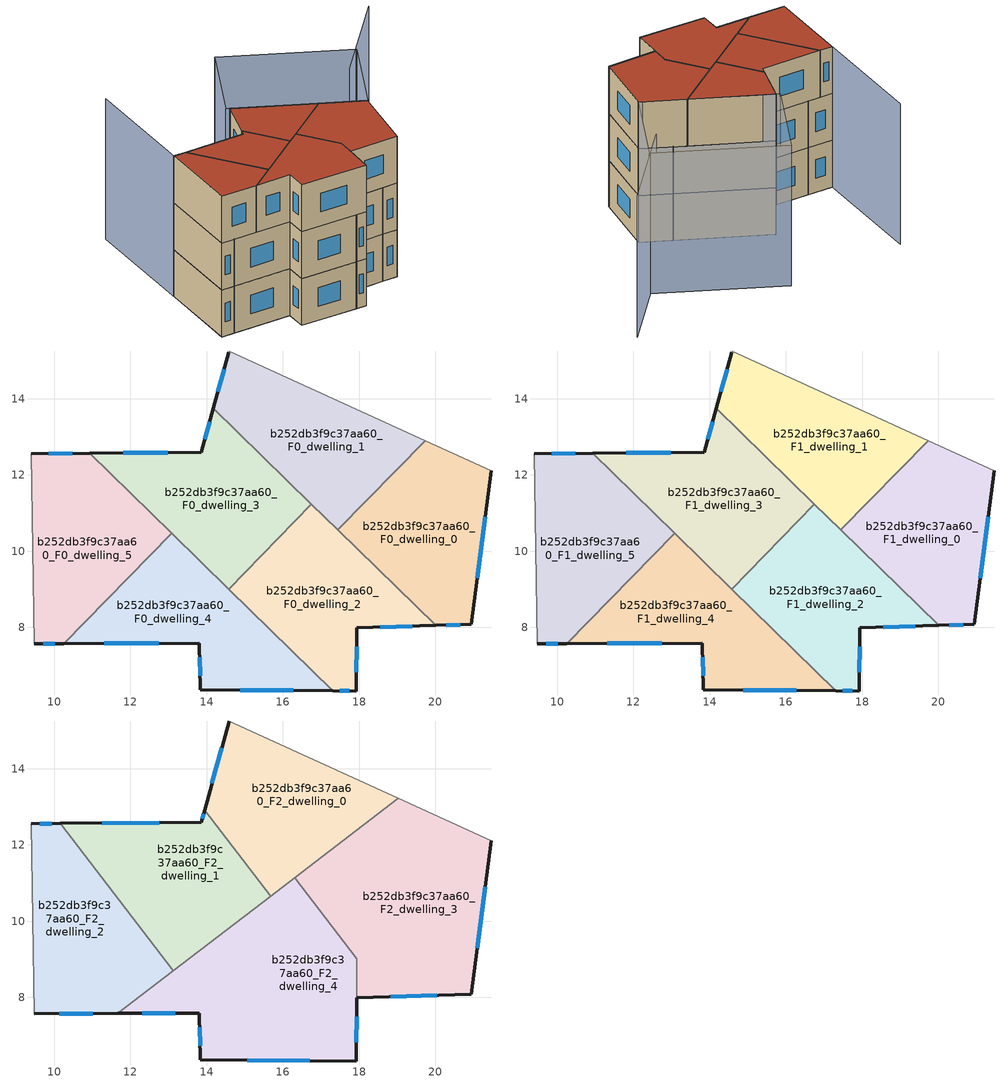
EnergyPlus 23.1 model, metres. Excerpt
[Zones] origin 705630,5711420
b252db3f9c37aa60_F0_dwelling_0
 floor ground (EU_floor_Construction): 20.93,8.08 21.46,12.11 19.73,12.9 17.44,10.56 20.01,8.05 z0
 wall outside (EU_wall_Construction): 21.46,12.11 20.93,8.08 20.01,8.05 z0:3
 wall to b252db3f9c37aa60_F0_dwelling_1 (EU_wall_Construction): 17.44,10.56 19.73,12.9 z0:3
 wall adiabatic (EU_wall_Construction): 19.73,12.9 21.46,12.11 z0:3
 wall to b252db3f9c37aa60_F0_dwelling_2 (EU_wall_Construction): 20.01,8.05 17.44,10.56 z0:3
 window (EU_Window_Construction): 20.65,8.07 20.28,8.06 / 21.3,10.91 21.09,9.29 z0.9:2.1
b252db3f9c37aa60_F0_dwelling_1
 floor ground (EU_floor_Construction): 17.44,10.56 19.73,12.9 14.59,15.25 14.58,15.21 14.17,13.75 z0
 wall outside (EU_wall_Construction): 14.17,13.75 14.58,15.21 z0:3
 wall adiabatic (EU_wall_Construction): 14.58,15.21 14.59,15.25 19.73,12.9 z0:3
 wall to b252db3f9c37aa60_F0_dwelling_3 (EU_wall_Construction): 16.75,11.23 14.17,13.75 z0:3
 wall to b252db3f9c37aa60_F0_dwelling_2 (EU_wall_Construction): 17.44,10.56 16.75,11.23 z0:3
 window (EU_Window_Construction): 14.29,14.19 14.46,14.77 z0.9:2.1
b252db3f9c37aa60_F0_dwelling_2
 floor ground (EU_floor_Construction): 20.01,8.05 16.75,11.23 14.58,9.01 17.31,6.34 17.93,6.33 17.93,7.99 z0
 wall outside (EU_wall_Construction): 20.01,8.05 17.93,7.99 17.93,6.33 17.31,6.34 z0:3
 wall to b252db3f9c37aa60_F0_dwelling_3 (EU_wall_Construction): 14.58,9.01 16.75,11.23 z0:3
 wall to b252db3f9c37aa60_F0_dwelling_4 (EU_wall_Construction): 17.31,6.34 14.58,9.01 z0:3
 window (EU_Window_Construction): 19.39,8.04 18.55,8.01 / 17.93,7.5 17.93,6.83 / 17.74,6.34 17.49,6.34 z0.9:2.1
b252db3f9c37aa60_F0_dwelling_3
 floor ground (EU_floor_Construction): 14.58,9.01 16.75,11.23 14.17,13.75 13.86,12.59 10.93,12.57 z0
 wall outside (EU_wall_Construction): 10.93,12.57 13.86,12.59 14.17,13.75 z0:3
 wall to b252db3f9c37aa60_F0_dwelling_5 (EU_wall_Construction): 13.08,10.47 10.93,12.57 z0:3
 wall to b252db3f9c37aa60_F0_dwelling_4 (EU_wall_Construction): 14.58,9.01 13.08,10.47 z0:3
 window (EU_Window_Construction): 13.95,12.94 14.08,13.4 / 11.8,12.58 12.98,12.59 z0.9:2.1
b252db3f9c37aa60_F0_dwelling_4
 floor ground (EU_floor_Construction): 17.31,6.34 13.08,10.47 10.25,7.58 13.81,7.59 13.83,6.37 z0
 wall outside (EU_wall_Construction): 17.31,6.34 13.83,6.37 13.81,7.59 10.25,7.58 z0:3
 wall to b252db3f9c37aa60_F0_dwelling_5 (EU_wall_Construction): 10.25,7.58 13.08,10.47 z0:3
 window (EU_Window_Construction): 16.27,6.35 14.87,6.36 / 13.82,6.73 13.82,7.23 / 12.74,7.59 11.32,7.58 z0.9:2.1
b252db3f9c37aa60_F0_dwelling_5
 floor ground (EU_floor_Construction): 10.25,7.58 13.08,10.47 10.93,12.57 9.4,12.56 9.47,7.57 z0
 wall outside (EU_wall_Construction): 9.4,12.56 10.93,12.57 / 10.25,7.58 9.47,7.57 z0:3
 wall adiabatic (EU_wall_Construction): 9.47,7.57 9.4,12.56 z0:3
 window (EU_Window_Construction): 9.86,12.56 10.47,12.57 / 10.02,7.57 9.71,7.57 z0.9:2.1
b252db3f9c37aa60_F1_dwelling_0
 floor to b252db3f9c37aa60_F0_dwelling_0 (EU_floor_Construction): 20.93,8.08 21.46,12.11 19.73,12.9 17.44,10.56 20.01,8.05 z3
 wall outside (EU_wall_Construction): 21.46,12.11 20.93,8.08 20.01,8.05 z3:6
 wall to b252db3f9c37aa60_F1_dwelling_1 (EU_wall_Construction): 17.44,10.56 19.73,12.9 z3:6
 wall adiabatic (EU_wall_Construction): 19.73,12.9 21.46,12.11 z3:6
 wall to b252db3f9c37aa60_F1_dwelling_2 (EU_wall_Construction): 20.01,8.05 17.44,10.56 z3:6
 window (EU_Window_Construction): 20.65,8.07 20.28,8.06 / 21.3,10.91 21.09,9.29 z3.9:5.1
b252db3f9c37aa60_F1_dwelling_1
 floor to b252db3f9c37aa60_F0_dwelling_1 (EU_floor_Construction): 17.44,10.56 19.73,12.9 14.59,15.25 14.58,15.21 14.17,13.75 z3
 wall outside (EU_wall_Construction): 14.17,13.75 14.58,15.21 z3:6
 wall adiabatic (EU_wall_Construction): 14.58,15.21 14.59,15.25 19.73,12.9 z3:6
 wall to b252db3f9c37aa60_F1_dwelling_3 (EU_wall_Construction): 16.75,11.23 14.17,13.75 z3:6
 wall to b252db3f9c37aa60_F1_dwelling_2 (EU_wall_Construction): 17.44,10.56 16.75,11.23 z3:6
 window (EU_Window_Construction): 14.29,14.19 14.46,14.77 z3.9:5.1
b252db3f9c37aa60_F1_dwelling_2
 floor to b252db3f9c37aa60_F0_dwelling_2 (EU_floor_Construction): 20.01,8.05 16.75,11.23 14.58,9.01 17.31,6.34 17.93,6.33 17.93,7.99 z3
 wall outside (EU_wall_Construction): 20.01,8.05 17.93,7.99 17.93,6.33 17.31,6.34 z3:6
 wall to b252db3f9c37aa60_F1_dwelling_3 (EU_wall_Construction): 14.58,9.01 16.75,11.23 z3:6
 wall to b252db3f9c37aa60_F1_dwelling_4 (EU_wall_Construction): 17.31,6.34 14.58,9.01 z3:6
 window (EU_Window_Construction): 19.39,8.04 18.55,8.01 / 17.93,7.5 17.93,6.83 / 17.74,6.34 17.49,6.34 z3.9:5.1
b252db3f9c37aa60_F1_dwelling_3
 floor to b252db3f9c37aa60_F0_dwelling_3 (EU_floor_Construction): 14.58,9.01 16.75,11.23 14.17,13.75 13.86,12.59 10.93,12.57 z3
 wall outside (EU_wall_Construction): 10.93,12.57 13.86,12.59 14.17,13.75 z3:6
 wall to b252db3f9c37aa60_F1_dwelling_5 (EU_wall_Construction): 13.08,10.47 10.93,12.57 z3:6
 wall to b252db3f9c37aa60_F1_dwelling_4 (EU_wall_Construction): 14.58,9.01 13.08,10.47 z3:6
 window (EU_Window_Construction): 13.95,12.94 14.08,13.4 / 11.8,12.58 12.98,12.59 z3.9:5.1
b252db3f9c37aa60_F1_dwelling_4
 floor to b252db3f9c37aa60_F0_dwelling_4 (EU_floor_Construction): 17.31,6.34 13.08,10.47 10.25,7.58 13.81,7.59 13.83,6.37 z3
 wall outside (EU_wall_Construction): 17.31,6.34 13.83,6.37 13.81,7.59 10.25,7.58 z3:6
 wall to b252db3f9c37aa60_F1_dwelling_5 (EU_wall_Construction): 10.25,7.58 13.08,10.47 z3:6
 window (EU_Window_Construction): 16.27,6.35 14.87,6.36 / 13.82,6.73 13.82,7.23 / 12.74,7.59 11.32,7.58 z3.9:5.1
b252db3f9c37aa60_F1_dwelling_5
 floor to b252db3f9c37aa60_F0_dwelling_5 (EU_floor_Construction): 10.25,7.58 13.08,10.47 10.93,12.57 9.4,12.56 9.47,7.57 z3
 wall outside (EU_wall_Construction): 9.4,12.56 10.93,12.57 / 10.25,7.58 9.47,7.57 z3:6
 wall adiabatic (EU_wall_Construction): 9.47,7.57 9.4,12.56 z3:6
 window (EU_Window_Construction): 9.86,12.56 10.47,12.57 / 10.02,7.57 9.71,7.57 z3.9:5.1
b252db3f9c37aa60_F2_dwelling_0
 floor to b252db3f9c37aa60_F1_dwelling_1 (EU_floor_Construction): 19.02,13.23 14.59,15.25 14.17,13.75 16.61,11.37 z6
 floor to b252db3f9c37aa60_F1_dwelling_3 (EU_floor_Construction): 16.61,11.37 14.17,13.75 13.95,12.92 15.68,10.66 z6
 wall outside (EU_wall_Construction): 13.94,12.92 14.59,15.25 z6:9
 wall adiabatic (EU_wall_Construction): 14.59,15.25 19.03,13.23 z6:9
 wall to b252db3f9c37aa60_F2_dwelling_1 (EU_wall_Construction): 15.68,10.66 13.94,12.92 z6:9
 wall to b252db3f9c37aa60_F2_dwelling_3 (EU_wall_Construction): 19.03,13.23 16.31,11.14 z6:9
 wall to b252db3f9c37aa60_F2_dwelling_4 (EU_wall_Construction): 16.31,11.14 15.68,10.66 z6:9
 window (EU_Window_Construction): 14.14,13.62 14.4,14.55 z6.9:8.1
 roof outside (EU_roof_Construction): 19.03,13.23 15.68,10.66 13.94,12.92 14.59,15.25 z9
b252db3f9c37aa60_F2_dwelling_1
 floor to b252db3f9c37aa60_F1_dwelling_3 (EU_floor_Construction): 15.68,10.66 13.95,12.92 13.86,12.59 10.93,12.57 14.12,9.46 z6
 floor to b252db3f9c37aa60_F1_dwelling_5 (EU_floor_Construction): 12.34,9.72 13.08,10.47 10.93,12.57 10.16,12.56 z6
 floor to b252db3f9c37aa60_F1_dwelling_4 (EU_floor_Construction): 14.11,9.46 13.08,10.47 12.34,9.72 13.12,8.7 z6
 wall outside (EU_wall_Construction): 10.16,12.56 13.86,12.59 13.94,12.92 z6:9
 wall to b252db3f9c37aa60_F2_dwelling_2 (EU_wall_Construction): 13.12,8.7 10.16,12.56 z6:9
 wall to b252db3f9c37aa60_F2_dwelling_4 (EU_wall_Construction): 15.68,10.66 13.12,8.7 z6:9
 window (EU_Window_Construction): 13.88,12.69 13.92,12.82 / 11.26,12.57 12.75,12.59 z6.9:8.1
 roof outside (EU_roof_Construction): 13.94,12.92 15.68,10.66 13.12,8.7 10.16,12.56 13.86,12.59 z9
b252db3f9c37aa60_F2_dwelling_2
 floor to b252db3f9c37aa60_F1_dwelling_5 (EU_floor_Construction): 10.25,7.58 12.34,9.72 10.16,12.56 9.4,12.56 9.47,7.57 z6
 floor to b252db3f9c37aa60_F1_dwelling_4 (EU_floor_Construction): 13.12,8.7 12.34,9.72 10.25,7.58 11.67,7.58 z6
 wall outside (EU_wall_Construction): 9.4,12.56 10.16,12.56 / 11.67,7.58 9.47,7.57 z6:9
 wall adiabatic (EU_wall_Construction): 9.47,7.57 9.4,12.56 z6:9
 wall to b252db3f9c37aa60_F2_dwelling_4 (EU_wall_Construction): 13.12,8.7 11.67,7.58 z6:9
 window (EU_Window_Construction): 9.62,12.56 9.93,12.56 / 11.01,7.58 10.13,7.57 z6.9:8.1
 roof outside (EU_roof_Construction): 10.16,12.56 13.12,8.7 11.67,7.58 9.47,7.57 9.4,12.56 z9
b252db3f9c37aa60_F2_dwelling_3
 floor to b252db3f9c37aa60_F1_dwelling_0 (EU_floor_Construction): 20.93,8.08 21.46,12.11 19.73,12.9 17.44,10.56 20.01,8.05 z6
 floor to b252db3f9c37aa60_F1_dwelling_2 (EU_floor_Construction): 20.01,8.05 16.75,11.23 16.46,10.94 17.94,9.01 17.93,7.99 z6
 floor to b252db3f9c37aa60_F1_dwelling_1 (EU_floor_Construction): 17.44,10.56 19.73,12.9 19.02,13.23 16.61,11.37 z6
 floor to b252db3f9c37aa60_F1_dwelling_3 (EU_floor_Construction): 16.46,10.94 16.75,11.23 16.61,11.37 16.31,11.14 z6
 wall outside (EU_wall_Construction): 21.46,12.11 20.93,8.08 17.93,7.99 z6:9
 wall adiabatic (EU_wall_Construction): 19.03,13.23 21.46,12.11 z6:9
 wall to b252db3f9c37aa60_F2_dwelling_4 (EU_wall_Construction): 17.93,7.99 17.94,9.01 16.31,11.14 z6:9
 window (EU_Window_Construction): 21.3,10.91 21.09,9.29 / 20.03,8.05 18.83,8.02 z6.9:8.1
 roof outside (EU_roof_Construction): 21.46,12.11 20.93,8.08 17.93,7.99 17.94,9.01 16.31,11.14 19.03,13.23 z9
b252db3f9c37aa60_F2_dwelling_4
 floor to b252db3f9c37aa60_F1_dwelling_2 (EU_floor_Construction): 17.93,6.33 17.94,9.01 16.46,10.94 14.58,9.01 17.31,6.34 z6
 floor to b252db3f9c37aa60_F1_dwelling_4 (EU_floor_Construction): 17.31,6.34 14.11,9.46 11.67,7.58 13.81,7.59 13.83,6.37 z6
 floor to b252db3f9c37aa60_F1_dwelling_3 (EU_floor_Construction): 14.58,9.01 16.46,10.94 16.31,11.14 14.12,9.46 z6
 wall outside (EU_wall_Construction): 17.93,7.99 17.93,6.33 13.83,6.37 13.81,7.59 11.67,7.58 z6:9
 window (EU_Window_Construction): 16.7,6.34 15.06,6.36 / 13.82,6.73 13.82,7.23 / 13.17,7.59 12.31,7.58 / 17.93,7.5 17.93,6.83 z6.9:8.1
 roof outside (EU_roof_Construction): 16.31,11.14 17.94,9.01 17.93,6.33 13.83,6.37 13.81,7.59 11.67,7.58 z9
shading: 9.29,19.59 9.47,7.57 / 26.59,20.54 22.35,15.47 / 21.46,12.11 14.38,15.35 / 14.38,15.35 16.62,20.26 / 16.62,20.26 23.71,17.02 / 23.71,17.02 21.46,12.11 z0:9
[Building]
EU S2 Campaign: North Axis=0; Terrain=City; Solar Distribution=FullExterior
[Site:Location]
London: Latitude=51.5; Longitude=-0.5; Time Zone=0; Elevation=25
[SizingPeriod:WeatherFileDays]
AnnualSizingPeriod: Begin Month=1; Begin Day of Month=1; End Month=12; End Day of Month=31; Day of Week for Start Day=Monday; Use Weather File Daylight Saving Period=No; Use Weather File Rain and Snow Indicators=No
[MATERIAL]
EU_InternalMass_Material: Roughness=MediumRough; Thickness=0.1; Conductivity=1; Density=1800; Specific Heat=900; Thermal Absorptance=0.9; Solar Absorptance=0.7; Visible Absorptance=0.7
[MATERIAL:NOMASS] Roughness=MediumRough; Thermal Absorptance=0.9; Solar Absorptance=0.7; Visible Absorptance=0.7
Name | Thermal Resistance
EU_wall_NoMass | 1.04674
EU_roof_NoMass | 4.32442
EU_floor_NoMass | 2.04616
[WINDOWMATERIAL:SIMPLEGLAZINGSYSTEM]
EU_Window_SimpleGlazing: UFactor=4.25843; Solar Heat Gain Coefficient=0.85; Visible Transmittance=0.85
[CONSTRUCTION]
EU_wall_Construction: EU_wall_NoMass
EU_roof_Construction: EU_roof_NoMass
EU_floor_Construction: EU_floor_NoMass
EU_InternalMass_Construction: EU_InternalMass_Material
EU_Window_Construction: EU_Window_SimpleGlazing
[ZONE] Type=1; Multiplier=1; Ceiling Height=autocalculate; Floor Area=autocalculate; Part of Total Floor Area=Yes
Name | Volume
b252db3f9c37aa60_F0_dwelling_0; b252db3f9c37aa60_F1_dwelling_0 | 35.499
b252db3f9c37aa60_F2_dwelling_0 | 35.5107
b252db3f9c37aa60_F0_dwelling_1; b252db3f9c37aa60_F1_dwelling_1 | 35.4998
b252db3f9c37aa60_F2_dwelling_1; b252db3f9c37aa60_F0_dwelling_2; b252db3f9c37aa60_F1_dwelling_2 | 35.5071
b252db3f9c37aa60_F2_dwelling_2 | 35.5085
b252db3f9c37aa60_F0_dwelling_3; b252db3f9c37aa60_F1_dwelling_3; b252db3f9c37aa60_F0_dwelling_5; b252db3f9c37aa60_F1_dwelling_5 | 35.5063
b252db3f9c37aa60_F2_dwelling_3 | 54.4365
b252db3f9c37aa60_F0_dwelling_4; b252db3f9c37aa60_F1_dwelling_4 | 35.5166
b252db3f9c37aa60_F2_dwelling_4 | 52.0869
[INTERNALMASS] Construction=EU_InternalMass_Construction
Name | Zone or ZoneList | Surface Area
b252db3f9c37aa60_F0_dwelling_0_EU_InternalMass | b252db3f9c37aa60_F0_dwelling_0 | 11.8339
b252db3f9c37aa60_F0_dwelling_1_EU_InternalMass | b252db3f9c37aa60_F0_dwelling_1 | 11.833
b252db3f9c37aa60_F0_dwelling_2_EU_InternalMass | b252db3f9c37aa60_F0_dwelling_2 | 11.8362
b252db3f9c37aa60_F0_dwelling_3_EU_InternalMass | b252db3f9c37aa60_F0_dwelling_3 | 11.8356
b252db3f9c37aa60_F0_dwelling_4_EU_InternalMass | b252db3f9c37aa60_F0_dwelling_4 | 11.8389
b252db3f9c37aa60_F0_dwelling_5_EU_InternalMass | b252db3f9c37aa60_F0_dwelling_5 | 11.8348
b252db3f9c37aa60_F1_dwelling_0_EU_InternalMass | b252db3f9c37aa60_F1_dwelling_0 | 11.8339
b252db3f9c37aa60_F1_dwelling_1_EU_InternalMass | b252db3f9c37aa60_F1_dwelling_1 | 11.833
b252db3f9c37aa60_F1_dwelling_2_EU_InternalMass | b252db3f9c37aa60_F1_dwelling_2 | 11.8362
b252db3f9c37aa60_F1_dwelling_3_EU_InternalMass | b252db3f9c37aa60_F1_dwelling_3 | 11.8356
b252db3f9c37aa60_F1_dwelling_4_EU_InternalMass | b252db3f9c37aa60_F1_dwelling_4 | 11.8389
b252db3f9c37aa60_F1_dwelling_5_EU_InternalMass | b252db3f9c37aa60_F1_dwelling_5 | 11.8348
b252db3f9c37aa60_F2_dwelling_0_EU_InternalMass | b252db3f9c37aa60_F2_dwelling_0 | 11.8372
b252db3f9c37aa60_F2_dwelling_1_EU_InternalMass | b252db3f9c37aa60_F2_dwelling_1 | 11.836
b252db3f9c37aa60_F2_dwelling_2_EU_InternalMass | b252db3f9c37aa60_F2_dwelling_2 | 11.8358
b252db3f9c37aa60_F2_dwelling_3_EU_InternalMass | b252db3f9c37aa60_F2_dwelling_3 | 18.145
b252db3f9c37aa60_F2_dwelling_4_EU_InternalMass | b252db3f9c37aa60_F2_dwelling_4 | 17.3626
[OTHEREQUIPMENT] Fuel Type=Electricity; Design Level Calculation Method=Watts/Area; Power per Zone Floor Area=1; Fraction Latent=0; Fraction Radiant=0; Fraction Lost=0; Carbon Dioxide Generation Rate=0; EndUse Subcategory=EU_Step8_InternalGains
Name | Zone or ZoneList or Space or SpaceList | Schedule
EU_Step8_InternalGain_b252db3f9c37aa60_F0_dwelling_0_f000 | b252db3f9c37aa60_F0_dwelling_0 | EU_Step8_GainSchedule_b252db3f9c37aa60_F0_dwelling_0_f000
EU_Step8_InternalGain_b252db3f9c37aa60_F0_dwelling_1_f000 | b252db3f9c37aa60_F0_dwelling_1 | EU_Step8_GainSchedule_b252db3f9c37aa60_F0_dwelling_1_f000
EU_Step8_InternalGain_b252db3f9c37aa60_F0_dwelling_2_f000 | b252db3f9c37aa60_F0_dwelling_2 | EU_Step8_GainSchedule_b252db3f9c37aa60_F0_dwelling_2_f000
EU_Step8_InternalGain_b252db3f9c37aa60_F0_dwelling_3_f000 | b252db3f9c37aa60_F0_dwelling_3 | EU_Step8_GainSchedule_b252db3f9c37aa60_F0_dwelling_3_f000
EU_Step8_InternalGain_b252db3f9c37aa60_F0_dwelling_4_f000 | b252db3f9c37aa60_F0_dwelling_4 | EU_Step8_GainSchedule_b252db3f9c37aa60_F0_dwelling_4_f000
EU_Step8_InternalGain_b252db3f9c37aa60_F0_dwelling_5_f000 | b252db3f9c37aa60_F0_dwelling_5 | EU_Step8_GainSchedule_b252db3f9c37aa60_F0_dwelling_5_f000
EU_Step8_InternalGain_b252db3f9c37aa60_F1_dwelling_0_f000 | b252db3f9c37aa60_F1_dwelling_0 | EU_Step8_GainSchedule_b252db3f9c37aa60_F1_dwelling_0_f000
EU_Step8_InternalGain_b252db3f9c37aa60_F1_dwelling_1_f000 | b252db3f9c37aa60_F1_dwelling_1 | EU_Step8_GainSchedule_b252db3f9c37aa60_F1_dwelling_1_f000
EU_Step8_InternalGain_b252db3f9c37aa60_F1_dwelling_2_f000 | b252db3f9c37aa60_F1_dwelling_2 | EU_Step8_GainSchedule_b252db3f9c37aa60_F1_dwelling_2_f000
EU_Step8_InternalGain_b252db3f9c37aa60_F1_dwelling_3_f000 | b252db3f9c37aa60_F1_dwelling_3 | EU_Step8_GainSchedule_b252db3f9c37aa60_F1_dwelling_3_f000
EU_Step8_InternalGain_b252db3f9c37aa60_F1_dwelling_4_f000 | b252db3f9c37aa60_F1_dwelling_4 | EU_Step8_GainSchedule_b252db3f9c37aa60_F1_dwelling_4_f000
EU_Step8_InternalGain_b252db3f9c37aa60_F1_dwelling_5_f000 | b252db3f9c37aa60_F1_dwelling_5 | EU_Step8_GainSchedule_b252db3f9c37aa60_F1_dwelling_5_f000
EU_Step8_InternalGain_b252db3f9c37aa60_F2_dwelling_0_f000 | b252db3f9c37aa60_F2_dwelling_0 | EU_Step8_GainSchedule_b252db3f9c37aa60_F2_dwelling_0_f000
EU_Step8_InternalGain_b252db3f9c37aa60_F2_dwelling_1_f000 | b252db3f9c37aa60_F2_dwelling_1 | EU_Step8_GainSchedule_b252db3f9c37aa60_F2_dwelling_1_f000
EU_Step8_InternalGain_b252db3f9c37aa60_F2_dwelling_2_f000 | b252db3f9c37aa60_F2_dwelling_2 | EU_Step8_GainSchedule_b252db3f9c37aa60_F2_dwelling_2_f000
EU_Step8_InternalGain_b252db3f9c37aa60_F2_dwelling_3_f000 | b252db3f9c37aa60_F2_dwelling_3 | EU_Step8_GainSchedule_b252db3f9c37aa60_F2_dwelling_3_f000
EU_Step8_InternalGain_b252db3f9c37aa60_F2_dwelling_4_f000 | b252db3f9c37aa60_F2_dwelling_4 | EU_Step8_GainSchedule_b252db3f9c37aa60_F2_dwelling_4_f000
[ZONEVENTILATION:DESIGNFLOWRATE] Schedule=EU_AlwaysOn; Design Flow Rate Calculation Method=AirChanges/Hour; Air Changes per Hour=0.488719; Ventilation Type=Natural; Fan Pressure Rise=0; Fan Total Efficiency=1; Constant Term Coefficient=1; Temperature Term Coefficient=0; Velocity Term Coefficient=0; Velocity Squared Term Coefficient=0; Minimum Indoor Temperature=-100; Maximum Indoor Temperature=100; Delta Temperature=-100; Minimum Outdoor Temperature=-100; Maximum Outdoor Temperature=100; Maximum Wind Speed=40
Name | Zone or ZoneList or Space or SpaceList
EU_ConstantAir_b252db3f9c37aa60_F0_dwelling_0 | b252db3f9c37aa60_F0_dwelling_0
EU_ConstantAir_b252db3f9c37aa60_F0_dwelling_1 | b252db3f9c37aa60_F0_dwelling_1
EU_ConstantAir_b252db3f9c37aa60_F0_dwelling_2 | b252db3f9c37aa60_F0_dwelling_2
EU_ConstantAir_b252db3f9c37aa60_F0_dwelling_3 | b252db3f9c37aa60_F0_dwelling_3
EU_ConstantAir_b252db3f9c37aa60_F0_dwelling_4 | b252db3f9c37aa60_F0_dwelling_4
EU_ConstantAir_b252db3f9c37aa60_F0_dwelling_5 | b252db3f9c37aa60_F0_dwelling_5
EU_ConstantAir_b252db3f9c37aa60_F1_dwelling_0 | b252db3f9c37aa60_F1_dwelling_0
EU_ConstantAir_b252db3f9c37aa60_F1_dwelling_1 | b252db3f9c37aa60_F1_dwelling_1
EU_ConstantAir_b252db3f9c37aa60_F1_dwelling_2 | b252db3f9c37aa60_F1_dwelling_2
EU_ConstantAir_b252db3f9c37aa60_F1_dwelling_3 | b252db3f9c37aa60_F1_dwelling_3
EU_ConstantAir_b252db3f9c37aa60_F1_dwelling_4 | b252db3f9c37aa60_F1_dwelling_4
EU_ConstantAir_b252db3f9c37aa60_F1_dwelling_5 | b252db3f9c37aa60_F1_dwelling_5
EU_ConstantAir_b252db3f9c37aa60_F2_dwelling_0 | b252db3f9c37aa60_F2_dwelling_0
EU_ConstantAir_b252db3f9c37aa60_F2_dwelling_1 | b252db3f9c37aa60_F2_dwelling_1
EU_ConstantAir_b252db3f9c37aa60_F2_dwelling_2 | b252db3f9c37aa60_F2_dwelling_2
EU_ConstantAir_b252db3f9c37aa60_F2_dwelling_3 | b252db3f9c37aa60_F2_dwelling_3
EU_ConstantAir_b252db3f9c37aa60_F2_dwelling_4 | b252db3f9c37aa60_F2_dwelling_4
[HVACTEMPLATE:THERMOSTAT] Constant Heating Setpoint=20; Constant Cooling Setpoint=50
EU_HeatOnly_b252db3f9c37aa60_F0_dwelling_0; EU_HeatOnly_b252db3f9c37aa60_F0_dwelling_1; EU_HeatOnly_b252db3f9c37aa60_F0_dwelling_2; EU_HeatOnly_b252db3f9c37aa60_F0_dwelling_3; EU_HeatOnly_b252db3f9c37aa60_F0_dwelling_4; EU_HeatOnly_b252db3f9c37aa60_F0_dwelling_5; EU_HeatOnly_b252db3f9c37aa60_F1_dwelling_0; EU_HeatOnly_b252db3f9c37aa60_F1_dwelling_1; EU_HeatOnly_b252db3f9c37aa60_F1_dwelling_2; EU_HeatOnly_b252db3f9c37aa60_F1_dwelling_3; EU_HeatOnly_b252db3f9c37aa60_F1_dwelling_4; EU_HeatOnly_b252db3f9c37aa60_F1_dwelling_5; EU_HeatOnly_b252db3f9c37aa60_F2_dwelling_0; EU_HeatOnly_b252db3f9c37aa60_F2_dwelling_1; EU_HeatOnly_b252db3f9c37aa60_F2_dwelling_2; EU_HeatOnly_b252db3f9c37aa60_F2_dwelling_3; EU_HeatOnly_b252db3f9c37aa60_F2_dwelling_4
[HVACTEMPLATE:ZONE:IDEALLOADSAIRSYSTEM] System Availability Schedule=EU_AlwaysOn; Maximum Heating Supply Air Temperature=50; Minimum Cooling Supply Air Temperature=13; Maximum Heating Supply Air Humidity Ratio=0.0156; Minimum Cooling Supply Air Humidity Ratio=0.0077; Heating Limit=NoLimit; Cooling Limit=NoLimit; Heating Availability Schedule=EU_AlwaysOn; Cooling Availability Schedule=EU_CoolingOff; Dehumidification Control Type=ConstantSensibleHeatRatio; Cooling Sensible Heat Ratio=0.7; Dehumidification Setpoint=60; Humidification Control Type=None; Humidification Setpoint=30; Outdoor Air Method=None; Outdoor Air Flow Rate per Person=0.00944; Outdoor Air Flow Rate per Zone Floor Area=0; Outdoor Air Flow Rate per Zone=0; Demand Controlled Ventilation Type=None; Outdoor Air Economizer Type=NoEconomizer; Heat Recovery Type=None; Sensible Heat Recovery Effectiveness=0.7; Latent Heat Recovery Effectiveness=0.65
Name | Template Thermostat
b252db3f9c37aa60_F0_dwelling_0 | EU_HeatOnly_b252db3f9c37aa60_F0_dwelling_0
b252db3f9c37aa60_F0_dwelling_1 | EU_HeatOnly_b252db3f9c37aa60_F0_dwelling_1
b252db3f9c37aa60_F0_dwelling_2 | EU_HeatOnly_b252db3f9c37aa60_F0_dwelling_2
b252db3f9c37aa60_F0_dwelling_3 | EU_HeatOnly_b252db3f9c37aa60_F0_dwelling_3
b252db3f9c37aa60_F0_dwelling_4 | EU_HeatOnly_b252db3f9c37aa60_F0_dwelling_4
b252db3f9c37aa60_F0_dwelling_5 | EU_HeatOnly_b252db3f9c37aa60_F0_dwelling_5
b252db3f9c37aa60_F1_dwelling_0 | EU_HeatOnly_b252db3f9c37aa60_F1_dwelling_0
b252db3f9c37aa60_F1_dwelling_1 | EU_HeatOnly_b252db3f9c37aa60_F1_dwelling_1
b252db3f9c37aa60_F1_dwelling_2 | EU_HeatOnly_b252db3f9c37aa60_F1_dwelling_2
b252db3f9c37aa60_F1_dwelling_3 | EU_HeatOnly_b252db3f9c37aa60_F1_dwelling_3
b252db3f9c37aa60_F1_dwelling_4 | EU_HeatOnly_b252db3f9c37aa60_F1_dwelling_4
b252db3f9c37aa60_F1_dwelling_5 | EU_HeatOnly_b252db3f9c37aa60_F1_dwelling_5
b252db3f9c37aa60_F2_dwelling_0 | EU_HeatOnly_b252db3f9c37aa60_F2_dwelling_0
b252db3f9c37aa60_F2_dwelling_1 | EU_HeatOnly_b252db3f9c37aa60_F2_dwelling_1
b252db3f9c37aa60_F2_dwelling_2 | EU_HeatOnly_b252db3f9c37aa60_F2_dwelling_2
b252db3f9c37aa60_F2_dwelling_3 | EU_HeatOnly_b252db3f9c37aa60_F2_dwelling_3
b252db3f9c37aa60_F2_dwelling_4 | EU_HeatOnly_b252db3f9c37aa60_F2_dwelling_4
[SIZING:ZONE] Zone Cooling Design Supply Air Temperature Input Method=SupplyAirTemperature; Zone Cooling Design Supply Air Temperature=13; Zone Heating Design Supply Air Temperature Input Method=SupplyAirTemperature; Zone Heating Design Supply Air Temperature=50; Zone Cooling Design Supply Air Humidity Ratio=0.008; Zone Heating Design Supply Air Humidity Ratio=0.008; Cooling Design Air Flow Method=DesignDay; Cooling Design Air Flow Rate=0; Cooling Minimum Air Flow per Zone Floor Area=0.000762; Cooling Minimum Air Flow=0; Cooling Minimum Air Flow Fraction=0.2; Heating Design Air Flow Method=DesignDay; Heating Design Air Flow Rate=0; Heating Maximum Air Flow per Zone Floor Area=0.002032; Heating Maximum Air Flow=0.141576; Heating Maximum Air Flow Fraction=0.3; Account for Dedicated Outdoor Air System=No; Dedicated Outdoor Air System Control Strategy=NeutralSupplyAir; Dedicated Outdoor Air Low Setpoint Temperature for Design=autosize; Dedicated Outdoor Air High Setpoint Temperature for Design=autosize; Zone Load Sizing Method=Sensible Load Only No Latent Load; Zone Latent Cooling Design Supply Air Humidity Ratio Input Method=HumidityRatioDifference; Zone Cooling Design Supply Air Humidity Ratio Difference=0.005; Zone Latent Heating Design Supply Air Humidity Ratio Input Method=HumidityRatioDifference; Zone Humidification Design Supply Air Humidity Ratio Difference=0.005
b252db3f9c37aa60_F0_dwelling_0; b252db3f9c37aa60_F0_dwelling_1; b252db3f9c37aa60_F0_dwelling_2; b252db3f9c37aa60_F0_dwelling_3; b252db3f9c37aa60_F0_dwelling_4; b252db3f9c37aa60_F0_dwelling_5; b252db3f9c37aa60_F1_dwelling_0; b252db3f9c37aa60_F1_dwelling_1; b252db3f9c37aa60_F1_dwelling_2; b252db3f9c37aa60_F1_dwelling_3; b252db3f9c37aa60_F1_dwelling_4; b252db3f9c37aa60_F1_dwelling_5; b252db3f9c37aa60_F2_dwelling_0; b252db3f9c37aa60_F2_dwelling_1; b252db3f9c37aa60_F2_dwelling_2; b252db3f9c37aa60_F2_dwelling_3; b252db3f9c37aa60_F2_dwelling_4
[SCHEDULE:CONSTANT]
Name | Hourly Value
EU_AlwaysOn | 1
EU_CoolingOff | 0
[SCHEDULE:FILE] Column Number=1; Rows to Skip at Top=0; Number of Hours of Data=8760; Column Separator=Comma; Interpolate to Timestep=No; Minutes per Item=60; Adjust Schedule for Daylight Savings=Yes
Name | File
EU_Step8_GainSchedule_b252db3f9c37aa60_F0_dwelling_0_f000 | ../../schedules/b252db3f9c37aa60/b252db3f9c37aa60_F0_dwelling_0_f000_gain.csv
EU_Step8_GainSchedule_b252db3f9c37aa60_F0_dwelling_1_f000 | ../../schedules/b252db3f9c37aa60/b252db3f9c37aa60_F0_dwelling_1_f000_gain.csv
EU_Step8_GainSchedule_b252db3f9c37aa60_F0_dwelling_2_f000 | ../../schedules/b252db3f9c37aa60/b252db3f9c37aa60_F0_dwelling_2_f000_gain.csv
EU_Step8_GainSchedule_b252db3f9c37aa60_F0_dwelling_3_f000 | ../../schedules/b252db3f9c37aa60/b252db3f9c37aa60_F0_dwelling_3_f000_gain.csv
EU_Step8_GainSchedule_b252db3f9c37aa60_F0_dwelling_4_f000 | ../../schedules/b252db3f9c37aa60/b252db3f9c37aa60_F0_dwelling_4_f000_gain.csv
EU_Step8_GainSchedule_b252db3f9c37aa60_F0_dwelling_5_f000 | ../../schedules/b252db3f9c37aa60/b252db3f9c37aa60_F0_dwelling_5_f000_gain.csv
EU_Step8_GainSchedule_b252db3f9c37aa60_F1_dwelling_0_f000 | ../../schedules/b252db3f9c37aa60/b252db3f9c37aa60_F1_dwelling_0_f000_gain.csv
EU_Step8_GainSchedule_b252db3f9c37aa60_F1_dwelling_1_f000 | ../../schedules/b252db3f9c37aa60/b252db3f9c37aa60_F1_dwelling_1_f000_gain.csv
EU_Step8_GainSchedule_b252db3f9c37aa60_F1_dwelling_2_f000 | ../../schedules/b252db3f9c37aa60/b252db3f9c37aa60_F1_dwelling_2_f000_gain.csv
EU_Step8_GainSchedule_b252db3f9c37aa60_F1_dwelling_3_f000 | ../../schedules/b252db3f9c37aa60/b252db3f9c37aa60_F1_dwelling_3_f000_gain.csv
EU_Step8_GainSchedule_b252db3f9c37aa60_F1_dwelling_4_f000 | ../../schedules/b252db3f9c37aa60/b252db3f9c37aa60_F1_dwelling_4_f000_gain.csv
EU_Step8_GainSchedule_b252db3f9c37aa60_F1_dwelling_5_f000 | ../../schedules/b252db3f9c37aa60/b252db3f9c37aa60_F1_dwelling_5_f000_gain.csv
EU_Step8_GainSchedule_b252db3f9c37aa60_F2_dwelling_0_f000 | ../../schedules/b252db3f9c37aa60/b252db3f9c37aa60_F2_dwelling_0_f000_gain.csv
EU_Step8_GainSchedule_b252db3f9c37aa60_F2_dwelling_1_f000 | ../../schedules/b252db3f9c37aa60/b252db3f9c37aa60_F2_dwelling_1_f000_gain.csv
EU_Step8_GainSchedule_b252db3f9c37aa60_F2_dwelling_2_f000 | ../../schedules/b252db3f9c37aa60/b252db3f9c37aa60_F2_dwelling_2_f000_gain.csv
EU_Step8_GainSchedule_b252db3f9c37aa60_F2_dwelling_3_f000 | ../../schedules/b252db3f9c37aa60/b252db3f9c37aa60_F2_dwelling_3_f000_gain.csv
EU_Step8_GainSchedule_b252db3f9c37aa60_F2_dwelling_4_f000 | ../../schedules/b252db3f9c37aa60/b252db3f9c37aa60_F2_dwelling_4_f000_gain.csv
